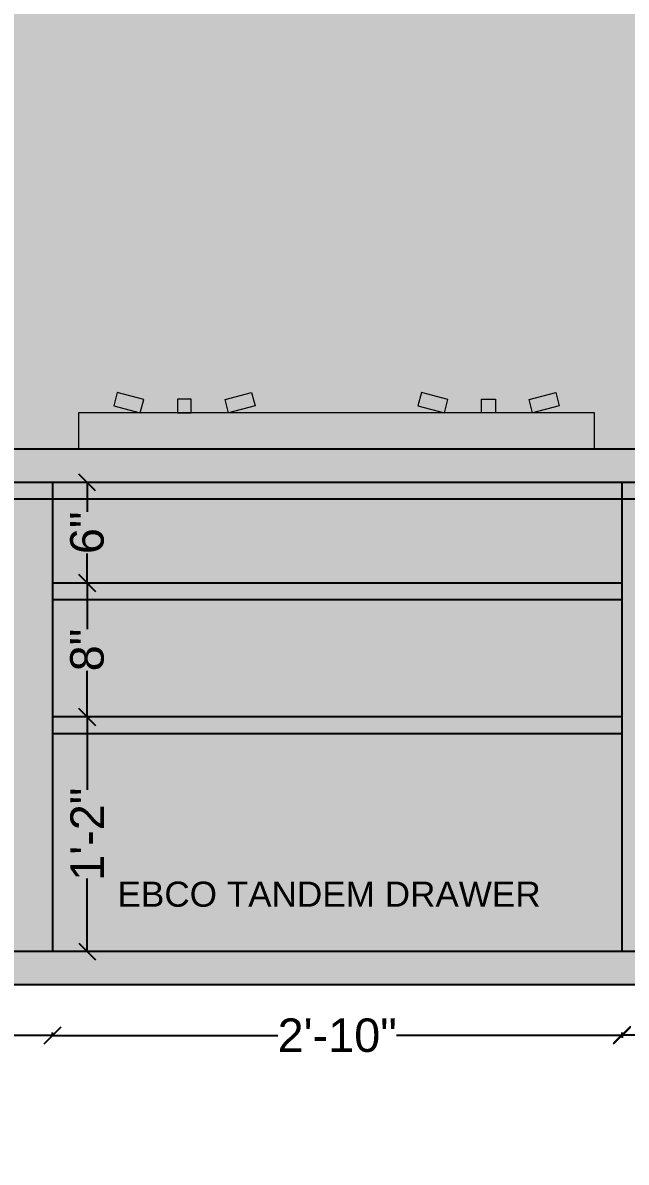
# Model space of a CAD drawing. Header units: inches. Extents: x 15448 to 46480, y -8154 to 0.
# Drawn here: x 17784.4 to 17820.4, y -1812.9 to -1744.9 of the extents above; entities that cross this region are included whole.
import ezdxf

# ---------------------------------------------------------------- set-up
doc = ezdxf.new("R2010")
doc.units = ezdxf.units.IN
doc.header["$MEASUREMENT"] = 0
doc.layers.add('IEL-HATCH-002', color=7, linetype='Continuous')
doc.layers.add('PDF4_Text', color=7, linetype='Continuous')
doc.styles.add('b.k', font='verdana.ttf')
doc.styles.add('PDF Arial', font='arial.ttf')
doc.styles.get("Standard").update_dxf_attribs({"font": 'arial.ttf'})
doc.dimstyles.get("Standard").update_dxf_attribs({"dimtxt": 0.18, "dimasz": 0.18, "dimexe": 0.18, "dimexo": 0.0625, "dimgap": 0.09, "dimtad": 0, "dimtih": 1, "dimtoh": 1, "dimdec": 0, "dimzin": 0, "dimdsep": 46, "dimlunit": 4, "dimtxsty": 'Standard', "dimcen": 0.09, "dimadec": 0, "dimazin": 0, "dimtfac": 1, "dimtdec": 0, "dimtofl": 0, "dimtmove": 0, "dimatfit": 3, "dimfxl": 1, "dimtolj": 1, "dimtzin": 0, "dimarcsym": 0})
doc.dimstyles.new('STANDARD$0', dxfattribs={"dimscale": 0, "dimtxt": 6, "dimasz": 3, "dimexe": 2, "dimexo": 2, "dimgap": 0, "dimtad": 0, "dimtih": 1, "dimtoh": 1, "dimdec": 1, "dimzin": 0, "dimdsep": 46, "dimlunit": 4, "dimtxsty": 'b.k', "dimcen": 2.5, "dimclrd": 256, "dimclre": 256, "dimclrt": 256, "dimadec": 0, "dimazin": 0, "dimtfac": 1, "dimtdec": 1, "dimtofl": 0, "dimtmove": 2, "dimatfit": 2, "dimfxl": 1, "dimfrac": 2, "dimtolj": 1, "dimtzin": 0, "dimlwd": 9, "dimlwe": 9, "dimarcsym": 0})

# ---------------------------------------------------------------- blocks, each defined once
blk = doc.blocks.new('_Oblique')
at = {"color": 0, "linetype": 'ByBlock', "lineweight": -2}
blk.add_line((-0.5, -0.5), (0.5, 0.5), dxfattribs=at)
blk = doc.blocks.new('*D80')
at = {"color": 1, "lineweight": -2, "transparency": 16777216}
for p, q in [((17815.42748877933, -4.230230480988611), (17815.42748877933, -4.010860402248454)), ((17776.92748877933, -4.151490323508133), (17776.92748877933, -4.37086040224829)), ((17776.92748877933, -4.19086040224829), (17793.42991715587, -4.19086040224829)), ((17815.42748877933, -4.19086040224829), (17798.9250604028, -4.19086040224829))]:
    blk.add_line(p, q, dxfattribs=at)
at = {"layer": 'Defpoints', "color": 0, "transparency": 16777216}
for p in [(17776.92748877933, 4.547473508864641e-13), (17815.42748877933, -4.19086040224829), (17815.42748877933, -3077.581337791647)]:
    blk.add_point(p, dxfattribs=at)
at = {"color": 1, "lineweight": -2, "transparency": 16777216, "rotation": 180}
blk.add_blockref('_Oblique', (17776.92748877933, -4.19086040224829), dxfattribs=at)
at = {"color": 1, "lineweight": -2, "transparency": 16777216}
blk.add_blockref('_Oblique', (17815.42748877933, -4.19086040224829), dxfattribs=at)
at = {"color": 1, "lineweight": 5, "transparency": 16777216, "insert": (17796.17748877933, -4.19086040224829), "char_height": 2, "attachment_point": 5}
blk.add_mtext('\\A1;3\'-3"', dxfattribs=at)
blk = doc.blocks.new('*D231')
at = {"color": 1, "lineweight": -2, "transparency": 16777216}
for p, q in [((17786.18194405507, -1805.322304177645), (17786.18194405507, -1805.142304177645)), ((17768.18194405507, -1805.282934098905), (17768.18194405507, -1805.502304177646)), ((17768.18194405507, -1805.322304177645), (17774.5278240005, -1805.322304177645)), ((17786.18194405507, -1805.322304177645), (17779.83606410964, -1805.322304177645))]:
    blk.add_line(p, q, dxfattribs=at)
at = {"layer": 'Defpoints', "color": 0, "transparency": 16777216}
for p in [(17768.18194405507, -1774.305809713258), (17786.18194405507, -1805.322304177645), (17786.18194405507, -1805.322304177645)]:
    blk.add_point(p, dxfattribs=at)
at = {"color": 1, "lineweight": -2, "transparency": 16777216, "rotation": 180}
blk.add_blockref('_Oblique', (17768.18194405507, -1805.322304177645), dxfattribs=at)
at = {"color": 1, "lineweight": -2, "transparency": 16777216}
blk.add_blockref('_Oblique', (17786.18194405507, -1805.322304177645), dxfattribs=at)
at = {"color": 1, "transparency": 16777216, "insert": (17777.18194405507, -1805.322304177645), "char_height": 2, "attachment_point": 5}
blk.add_mtext('\\A1;1\'-6"', dxfattribs=at)
blk = doc.blocks.new('*D232')
at = {"color": 1, "lineweight": -2, "transparency": 16777216}
for p, q in [((17786.18194405507, -1805.32230417764), (17786.18194405507, -1805.14230417764)), ((17820.18194405508, -1805.32230417764), (17820.18194405508, -1805.14230417764)), ((17786.18194405507, -1805.32230417764), (17799.63969303188, -1805.32230417764)), ((17820.18194405508, -1805.32230417764), (17806.72419507826, -1805.32230417764))]:
    blk.add_line(p, q, dxfattribs=at)
at = {"layer": 'Defpoints', "color": 0, "transparency": 16777216}
for p in [(17786.18194405507, -1805.322304177645), (17820.18194405508, -1805.32230417764), (17820.18194405508, -1805.32230417764)]:
    blk.add_point(p, dxfattribs=at)
at = {"color": 1, "lineweight": -2, "transparency": 16777216, "rotation": 180}
blk.add_blockref('_Oblique', (17786.18194405507, -1805.32230417764), dxfattribs=at)
at = {"color": 1, "lineweight": -2, "transparency": 16777216}
blk.add_blockref('_Oblique', (17820.18194405508, -1805.32230417764), dxfattribs=at)
at = {"color": 1, "transparency": 16777216, "insert": (17803.18194405507, -1805.32230417764), "char_height": 2, "attachment_point": 5}
blk.add_mtext('\\A1;2\'-10"', dxfattribs=at)
blk = doc.blocks.new('*D233')
at = {"color": 1, "lineweight": -2, "transparency": 16777216}
for p, q in [((17836.68194389196, -1805.291537651082), (17836.68194389196, -1805.111537651082)), ((17820.18194405508, -1805.252167572342), (17820.18194405508, -1805.471537651082)), ((17820.18194405508, -1805.291537651082), (17825.77782391895, -1805.291537651082)), ((17836.68194389196, -1805.291537651082), (17831.08606402808, -1805.291537651082))]:
    blk.add_line(p, q, dxfattribs=at)
at = {"layer": 'Defpoints', "color": 0, "transparency": 16777216}
for p in [(17820.18194405508, -1777.305809713256), (17836.68194389196, -1805.291537651092), (17836.68194389196, -1805.291537651082)]:
    blk.add_point(p, dxfattribs=at)
at = {"color": 1, "lineweight": -2, "transparency": 16777216, "rotation": 180}
blk.add_blockref('_Oblique', (17820.18194405508, -1805.291537651082), dxfattribs=at)
at = {"color": 1, "lineweight": -2, "transparency": 16777216}
blk.add_blockref('_Oblique', (17836.68194389196, -1805.291537651082), dxfattribs=at)
at = {"color": 1, "transparency": 16777216, "insert": (17828.43194397352, -1805.291537651082), "char_height": 2, "attachment_point": 5}
blk.add_mtext('\\A1;1\'-4"', dxfattribs=at)
blk = doc.blocks.new('*D237')
at = {"color": 1, "lineweight": -2, "transparency": 16777216}
for p, q in [((17788.29168870001, -1772.305816504343), (17788.07231862127, -1772.305816504343)), ((17788.25231862127, -1772.305816504343), (17788.25231862127, -1774.060973393839)), ((17788.25231862127, -1778.305816504344), (17788.25231862127, -1776.550659614848)), ((17788.29168870001, -1778.305816504344), (17788.07231862127, -1778.305816504344))]:
    blk.add_line(p, q, dxfattribs=at)
at = {"layer": 'Defpoints', "color": 0, "transparency": 16777216}
for p in [(17792.94884575134, -1772.305816504343), (17788.25231862127, -1778.305816504344), (17792.94884575134, -1778.305816504344)]:
    blk.add_point(p, dxfattribs=at)
at = {"color": 1, "lineweight": -2, "transparency": 16777216}
for p, rotation in [((17788.25231862127, -1772.305816504343), 90), ((17788.25231862127, -1778.305816504344), 270)]:
    blk.add_blockref('_Oblique', p, dxfattribs=dict(at, rotation=rotation))
at = {"color": 1, "transparency": 16777216, "insert": (17788.25231862126, -1775.305816504348), "char_height": 2, "attachment_point": 5, "rotation": 90}
blk.add_mtext('\\A1;6"', dxfattribs=at)
blk = doc.blocks.new('*D238')
at = {"color": 1, "lineweight": -2, "transparency": 16777216}
for p, q in [((17788.25231862127, -1778.305816504343), (17788.43231862128, -1778.305816504343)), ((17788.25231862127, -1778.305816504343), (17788.25231862127, -1781.065066163279)), ((17788.25231862127, -1786.305816504343), (17788.25231862127, -1783.546566845407)), ((17788.25231862127, -1786.305816504343), (17788.43231862128, -1786.305816504343))]:
    blk.add_line(p, q, dxfattribs=at)
at = {"layer": 'Defpoints', "color": 0, "transparency": 16777216}
for p in [(17788.25231862122, -1778.305816504343), (17788.2523186212, -1786.305816504343), (17788.25231862127, -1786.305816504343)]:
    blk.add_point(p, dxfattribs=at)
at = {"color": 1, "lineweight": -2, "transparency": 16777216}
for p, rotation in [((17788.25231862127, -1778.305816504343), 90), ((17788.25231862127, -1786.305816504343), 270)]:
    blk.add_blockref('_Oblique', p, dxfattribs=dict(at, rotation=rotation))
at = {"color": 1, "transparency": 16777216, "insert": (17788.25231862127, -1782.305816504347), "char_height": 2, "attachment_point": 5, "rotation": 90}
blk.add_mtext('\\A1;8"', dxfattribs=at)
blk = doc.blocks.new('*D239')
at = {"color": 1, "lineweight": -2, "transparency": 16777216}
for p, q in [((17788.29168870001, -1786.305816504344), (17788.07231862127, -1786.305816504344)), ((17788.25231862127, -1786.305816504344), (17788.25231862127, -1790.651696449773)), ((17788.25231862127, -1800.305816504343), (17788.25231862127, -1795.959936558914)), ((17788.29168870001, -1800.305816504343), (17788.07231862127, -1800.305816504343))]:
    blk.add_line(p, q, dxfattribs=at)
at = {"layer": 'Defpoints', "color": 0, "transparency": 16777216}
for p in [(17795.44884575136, -1786.305816504344), (17788.25231862127, -1800.305816504343), (17795.32384575147, -1800.305816504343)]:
    blk.add_point(p, dxfattribs=at)
at = {"color": 1, "lineweight": -2, "transparency": 16777216}
for p, rotation in [((17788.25231862127, -1786.305816504344), 90), ((17788.25231862127, -1800.305816504343), 270)]:
    blk.add_blockref('_Oblique', p, dxfattribs=dict(at, rotation=rotation))
at = {"color": 1, "transparency": 16777216, "insert": (17788.25231862127, -1793.305816504348), "char_height": 2, "attachment_point": 5, "rotation": 90}
blk.add_mtext('\\A1;1\'-2"', dxfattribs=at)
blk = doc.blocks.new('A$C2FDA71ED')
at = {"lineweight": 5}
for p, q in [((56.53935174289654, 49.67127365056695), (51.36297084103717, 30.35275712479961)), ((95.17638479447487, 39.3185118463316), (56.53935174289654, 49.67127365056695)), ((90.00000389237539, 19.99999532070979), (95.17638479447487, 39.3185118463316)), ((164.0956375756869, 39.99999532070251), (144.0956375756869, 39.99999532070251)), ((144.0956375756869, 39.99999532070251), (144.0956375756068, 19.99999532070251)), ((164.0956375756869, 19.99999532070979), (164.0956375756869, 39.99999532070251)), ((213.0148903568188, 39.31851184643347), (251.6519234083971, 49.67127365049419)), ((218.1912712589983, 19.99999532070979), (213.0148903568188, 39.31851184643347)), ((251.6519234083971, 49.67127365049419), (256.8283043104166, 30.35275712482871)), ((498.3480843763246, 49.67127365056695), (493.1717034745525, 30.35275712482144)), ((536.9851174279029, 39.31851184638981), (498.3480843763246, 49.67127365056695)), ((531.8087365258834, 19.99999532070251), (536.9851174279029, 39.31851184638981)), ((585.9043702091149, 19.99999532070251), (585.9043702091149, 39.99999532067341)), ((585.9043702091149, 39.99999532067341), (605.9043702091076, 39.99999532067341)), ((605.9043702091076, 39.99999532067341), (605.9043702091076, 19.99999532070251)), ((654.8236229903268, 39.31851184639709), (693.4606560418179, 49.67127365056695)), ((660.000003892339, 19.99999532070251), (654.8236229903268, 39.31851184639709)), ((693.4606560418179, 49.67127365056695), (698.6370369440119, 30.35275712478506)), ((750.0000038924773, 19.99999532065158), (3.892404492944479e-06, 19.99999532070251)), ((3.892404492944479e-06, 19.99999532070251), (3.892194564885258e-06, -32.45871879550862)), ((51.36297084103717, 30.35275712479961), (90.00000389237539, 19.99999532070979)), ((144.0956375756068, 19.99999532070251), (164.0956375756869, 19.99999532070979)), ((256.8283043104166, 30.35275712482871), (218.1912712589983, 19.99999532070979)), ((493.1717034745525, 30.35275712482144), (531.8087365258834, 19.99999532070251)), ((605.9043702091076, 19.99999532070251), (585.9043702091149, 19.99999532070251)), ((698.6370369440119, 30.35275712478506), (660.000003892339, 19.99999532070251)), ((750.0000038920383, -32.45871879553772), (750.0000038924773, 19.99999532065158)), ((3.892324457410723e-06, -32.45871879550862), (750.0000038923099, -32.45871879553772))]:
    blk.add_line(p, q, dxfattribs=at)

msp = doc.modelspace()

# ---------------------------------------------------------------- hatches: boundary and pattern name
at = {"layer": 'IEL-HATCH-002', "true_color": 0xae9490, "transparency": 33554687}
h = msp.add_hatch(color=253, dxfattribs=at)
h.dxf.hatch_style = 1
h.paths.add_polyline_path([(17767.68194405507, -1682.305816504342), (17750.18194405507, -1682.305816504342), (17750.18194405507, -1708.305816504342), (17767.68194405507, -1708.305816504342), (17767.68194405507, -1706.986103409219)])
h.paths.add_polyline_path([(17785.18194405507, -1682.305816504342), (17767.68194405507, -1682.305816504342), (17767.68194405507, -1706.986103409219), (17767.68194405507, -1708.305816504342), (17785.18194405507, -1708.305816504342)])
h.paths.add_polyline_path([(17803.18194405507, -1682.305816504342), (17785.18194405507, -1682.305816504342), (17785.18194405507, -1708.305816504342), (17803.18194405507, -1708.305816504342)])
h.paths.add_polyline_path([(17821.18194405507, -1682.305816504342), (17803.18194405507, -1682.305816504342), (17803.18194405507, -1708.305816504342), (17821.18194405507, -1708.305816504342)])
h.paths.add_polyline_path([(17840.18194405508, -1682.305816504342), (17821.18194405507, -1682.305816504342), (17821.18194405507, -1708.305816504342), (17840.18194405508, -1708.305816504342)])
h.paths.add_polyline_path([(17859.18194405508, -1682.305816504342), (17840.18194405508, -1682.305816504342), (17840.18194405508, -1708.305816504342), (17859.18194405508, -1708.305816504342)])
h.paths.add_polyline_path([(17785.18194405507, -1708.305816504342), (17767.68194405507, -1708.305816504342), (17767.68194405507, -1740.305816504342), (17785.18194405507, -1740.305816504342)])
h.paths.add_polyline_path([(17767.68194405507, -1708.305816504342), (17750.18194405507, -1708.305816504342), (17750.18194405507, -1740.305816504342), (17767.68194405507, -1740.305816504342)])
h.paths.add_polyline_path([(17834.84861072174, -1708.305816504342), (17821.18194405507, -1708.305816504342), (17821.18194405507, -1740.305816504342), (17834.84861072174, -1740.305816504342)])
h.paths.add_polyline_path([(17848.51527738841, -1708.305816504342), (17840.18194405508, -1708.305816504342), (17834.84861072174, -1708.305816504342), (17834.84861072174, -1740.305816504342), (17848.51527738841, -1740.305816504342)])
h.paths.add_polyline_path([(17862.18194405508, -1708.305816504342), (17848.51527738841, -1708.305816504342), (17848.51527738841, -1740.305816504342), (17862.18194405508, -1740.305816504342)])
h.paths.add_polyline_path([(17868.02021404161, -1695.539426523792), (17859.18194405508, -1708.305816504342), (17862.18194405508, -1708.305816504342), (17877.18194405508, -1708.305816504342)])
h.paths.add_polyline_path([(17859.18194405508, -1683.223761116094), (17859.18194405508, -1708.305816504342), (17868.02021404161, -1695.539426523791)])
h.paths.add_polyline_path([(17877.18194405508, -1682.305816504342), (17859.18194405508, -1682.305816504342), (17859.18194405508, -1683.223761116094), (17868.02021404161, -1695.539426523792)])
h.paths.add_polyline_path([(17877.18194405508, -1682.305816504342), (17868.02021404161, -1695.539426523792), (17877.18194405508, -1708.305816504342)])
h.paths.add_polyline_path([(17877.18194405508, -1708.305816504342), (17862.18194405508, -1708.305816504342), (17869.68194405508, -1724.305816504342)])
h.paths.add_polyline_path([(17862.18194405508, -1708.305816504342), (17862.18194405508, -1740.305816504342), (17869.68194405508, -1724.305816504342)])
h.paths.add_polyline_path([(17877.18194405508, -1708.305816504342), (17869.68194405508, -1724.305816504342), (17877.18194405508, -1740.305816504342)])
h.paths.add_polyline_path([(17869.68194405508, -1724.305816504342), (17862.18194405508, -1740.305816504342), (17877.18194405508, -1740.305816504342)])
h.paths.add_polyline_path([(17877.18194405508, -1772.305816504342), (17853.18194405508, -1772.305816504342), (17865.18194405508, -1786.305816504342)])
h.paths.add_polyline_path([(17865.18194405508, -1786.305816504342), (17853.18194405508, -1800.305816504342), (17877.18194405508, -1800.305816504342)])
h.paths.add_polyline_path([(17877.18194405508, -1772.305816504342), (17865.18194405508, -1786.305816504342), (17877.18194405508, -1800.305816504342)])
h.paths.add_polyline_path([(17853.18194405508, -1772.305816504342), (17853.18194405508, -1800.305816504342), (17865.18194405508, -1786.305816504342)])
h.paths.add_polyline_path([(17853.18194405508, -1773.305816504342), (17836.68194389196, -1773.305816504342), (17836.68194389196, -1800.305816504342), (17853.18194405508, -1800.305816504342)])
h.paths.add_polyline_path([(17836.68194389196, -1773.305816504342), (17820.18194405508, -1773.305816504342), (17820.18194405508, -1800.305816504342), (17836.68194389196, -1800.305816504342)])
h.paths.add_polyline_path([(17820.18194405508, -1779.305816504342), (17786.18194405507, -1779.305816504342), (17786.18194405507, -1786.305816504342), (17820.18194405508, -1786.305816504342)])
h.paths.add_polyline_path([(17820.18194405508, -1773.305816504342), (17786.18194405507, -1773.305816504342), (17786.18194405507, -1778.305816504342), (17820.18194405508, -1778.305816504342)])
h.paths.add_polyline_path([(17820.18194405508, -1787.305816504342), (17786.18194405507, -1787.305816504342), (17786.18194405507, -1800.305816504342), (17820.18194405508, -1800.305816504342)])
h.paths.add_polyline_path([(17786.18194405507, -1773.305816504342), (17768.18194405507, -1773.305816504342), (17768.18194405507, -1800.305816504342), (17786.18194405507, -1800.305816504342)])
h.paths.add_polyline_path([(17768.18194405507, -1773.305816504342), (17750.18194405507, -1773.305816504342), (17750.18194405507, -1800.305816504342), (17768.18194405507, -1800.305816504342)])
h.paths.add_polyline_path([(17877.18194405508, -1800.305816504342), (17750.18194405507, -1800.305816504342), (17750.18194405507, -1802.305816504342), (17877.18194405508, -1802.305816504342)])
h.paths.add_polyline_path([(17762.64220975884, -1729.599302179649), (17776.19950853101, -1729.599302179649), (17776.19950853101, -1726.508238059595), (17762.64220975884, -1726.508238059595)], flags=9)
h.paths.add_polyline_path([(17836.64527933592, -1734.599302179649), (17844.21690280113, -1734.599302179649), (17844.21690280113, -1728.98265825059), (17836.64527933592, -1728.98265825059)], flags=24)
h.paths.add_polyline_path([(17862.15346487481, -1730.429328693066), (17878.7383898407, -1730.429328693066), (17878.7383898407, -1722.312684764007), (17862.15346487481, -1722.312684764007)], flags=9)
h.paths.add_polyline_path([(17857.42400096617, -1790.629188828697), (17874.9379845951, -1790.629188828697), (17874.9379845951, -1785.012544899639), (17857.42400096617, -1785.012544899639)], flags=9)
h.paths.add_polyline_path([(17840.05976028297, -1791.080783752757), (17850.70505359812, -1791.080783752757), (17850.70505359812, -1787.989719632703), (17840.05976028297, -1787.989719632703)], flags=24)
h.paths.add_polyline_path([(17823.12648019442, -1791.080783752757), (17833.77177350956, -1791.080783752757), (17833.77177350956, -1787.989719632703), (17823.12648019442, -1787.989719632703)], flags=24)
h.paths.add_polyline_path([(17789.52547382662, -1798.452290844554), (17815.53911639142, -1798.452290844554), (17815.53911639142, -1795.361226724499), (17789.52547382662, -1795.361226724499)], flags=24)
h.paths.add_polyline_path([(17771.55976044609, -1792.080783752757), (17782.20505376123, -1792.080783752757), (17782.20505376123, -1788.989719632703), (17771.55976044609, -1788.989719632703)], flags=24)
h.paths.add_polyline_path([(17754.62648035754, -1792.080783752757), (17765.27177367268, -1792.080783752757), (17765.27177367268, -1788.989719632703), (17754.62648035754, -1788.989719632703)], flags=24)
at = {"layer": 'IEL-HATCH-002', "true_color": 0xefebe6, "transparency": 33554687}
h = msp.add_hatch(color=7, dxfattribs=at)
h.dxf.hatch_style = 1
edge = h.paths.add_edge_path()
edge.add_line((17877.18194405508, -1740.305816504342), (17866.56230664026, -1740.305816504342))
edge.add_line((17866.56230664026, -1740.305816504342), (17866.56230664026, -1746.305816504342))
edge.add_line((17866.56230664026, -1746.305816504342), (17836.56230664026, -1746.305816504342))
edge.add_line((17836.56230664026, -1746.305816504342), (17836.56230664026, -1740.305816504342))
edge.add_line((17836.56230664026, -1740.305816504342), (17821.18194405507, -1740.305816504342))
edge.add_arc((17803.29176402333, -1793.84416826782), 56.44832726589844, 64.57924020242899, 71.52262198943419, ccw=False)
edge.add_line((17827.52290890427, -1742.861178272364), (17827.29176402435, -1743.347513406685))
edge.add_arc((17803.29176402333, -1793.844168267821), 55.90985737965612, 64.57924020243424, 77.3380518498787)
edge.add_arc((17803.29176402333, -1802.324517634134), 64.21087999945047, 78.9969723192388, 81.01413112799632)
edge.add_line((17813.32091672387, -1738.901704653212), (17810.99359073384, -1741.68087314405))
edge.add_line((17810.99359073384, -1741.68087314405), (17795.58993731283, -1741.68087314405))
edge.add_line((17795.58993731283, -1741.68087314405), (17793.2626113228, -1738.901704653209))
edge.add_arc((17803.29176402333, -1802.324517634134), 64.21087999945048, 98.98586887198724, 101.0030276807595)
edge.add_arc((17803.29176402333, -1793.844168267821), 55.90985737965611, 102.6619481501194, 115.420759797566)
edge.add_line((17779.29176402232, -1743.347513406686), (17779.06061914239, -1742.861178272366))
edge.add_arc((17803.29176402333, -1793.84416826782), 56.44832726589843, 99.69944547874888, 115.42075979757541, ccw=False)
edge.add_line((17793.78135889421, -1738.202764211147), (17793.7813588942, -1710.589716754079))
edge.add_line((17793.7813588942, -1710.589716754079), (17812.80216915247, -1710.589716754081))
edge.add_line((17812.80216915247, -1710.589716754081), (17812.80216915248, -1738.202764211152))
edge.add_arc((17803.29176402333, -1793.84416826782), 56.44832726589843, 71.52262198943419, 80.3005545212211, ccw=False)
edge.add_line((17821.18194405507, -1740.305816504342), (17821.18194405507, -1708.305816504342))
edge.add_line((17821.18194405507, -1708.305816504342), (17785.18194405507, -1708.305816504342))
edge.add_line((17785.18194405507, -1708.305816504342), (17785.18194405507, -1740.305816504342))
edge.add_line((17785.18194405507, -1740.305816504342), (17750.18194405507, -1740.305816504342))
edge.add_line((17750.18194405507, -1740.305816504342), (17750.18194405507, -1770.305816504342))
edge.add_line((17750.18194405507, -1770.305816504342), (17766.76543815164, -1770.305816504342))
edge.add_arc((17766.51811830635, -1770.403668447139), 0.2659738870397589, 21.58619770526947, 113.5781784777835)
edge.add_line((17766.41172875153, -1770.159899353091), (17766.41172875153, -1770.129635163066))
edge.add_line((17766.41172875153, -1770.129635163066), (17765.24079364351, -1769.999030854316))
edge.add_line((17765.24079364351, -1769.999030854316), (17765.24079364351, -1769.65894156347))
edge.add_line((17765.24079364351, -1769.65894156347), (17765.24079364351, -1768.972473275702))
edge.add_line((17765.24079364351, -1768.972473275702), (17765.24079364351, -1768.630273979468))
edge.add_line((17765.24079364351, -1768.630273979468), (17766.51633492738, -1768.542731328286))
edge.add_line((17766.51633492738, -1768.542731328286), (17766.54360047779, -1768.529275887639))
edge.add_arc((17766.62441687542, -1768.275877350821), 0.2659738870397133, 252.3109569997357, 357.1400386748787)
edge.add_line((17766.89005948348, -1768.28914812217), (17766.93722807854, -1767.344968746223))
edge.add_line((17766.93722807854, -1767.344968746223), (17767.04361763336, -1767.344968746223))
edge.add_arc((17767.46349187659, -1767.416031048975), 0.4258453134625201, 127.6785748160328, 170.3939121199089, ccw=False)
edge.add_line((17767.20320196558, -1767.078994859188), (17767.20320196558, -1763.12426003328))
edge.add_arc((17767.22417795913, -1763.036240291864), 0.09048462402216229, 136.5629318753044, 256.5958524679303, ccw=False)
edge.add_arc((17767.39651748655, -1762.772635110857), 0.3118063337435411, 140.4177340594418, 220.2322478675439, ccw=False)
edge.add_arc((17767.22510437914, -1762.520076071822), 0.08746559781488542, 102.66736605383898, 218.0260857354626, ccw=False)
edge.add_line((17767.20592400152, -1762.434739421341), (17767.20592400152, -1758.78163304312))
edge.add_arc((17767.68467699818, -1758.78061067161), 0.4787540882930991, 0.12235303022089283, 180.1223542911982, ccw=False)
edge.add_line((17768.16342999486, -1758.779588310636), (17768.16342999486, -1762.434739421336))
edge.add_arc((17768.13774352293, -1762.522170854863), 0.09112656258758058, -34.15926980995249, 73.62774472470232, ccw=False)
edge.add_arc((17767.98086416661, -1762.768938281471), 0.3036703526517747, -40.09976361160699, 40.0997636105086, ccw=False)
edge.add_arc((17768.1843578, -1763.026834740096), 0.06862755520546365, -37.445863914165784, 65.19525957482449, ccw=False)
edge.add_ellipse((17767.68195496225, -1763.084245524995), major_axis=(-0.5319477740800539, 3.257240694203488e-17), ratio=0.1725725387252985, start_angle=176.949396870645, end_angle=363.0506031293549, ccw=False)
edge.add_arc((17768.13968103905, -1763.036164268737), 0.0905703874920893, 284.25865736299437, 341.51793163322634, ccw=False)
edge.add_ellipse((17767.68195496225, -1763.084245524995), major_axis=(0.5319477740792241, 3.257240694198406e-17), ratio=0.1725725387255677, start_angle=205.8419327633244, end_angle=334.1580672366752)
edge.add_line((17768.16070795892, -1763.124260033283), (17768.16070795892, -1767.078994859183))
edge.add_arc((17767.90041804792, -1767.416031048975), 0.4258453134622523, 9.606087880091025, 52.32142518517202, ccw=False)
edge.add_line((17768.32029229115, -1767.344968746223), (17768.42668184597, -1767.344968746223))
edge.add_line((17768.42668184597, -1767.344968746223), (17768.47385044103, -1768.289148122174))
edge.add_arc((17768.73949304909, -1768.275877350821), 0.2659738870397132, 182.8599613260019, 270)
edge.add_line((17768.73949304909, -1768.541851237861), (17768.95218117299, -1768.54185123786))
edge.add_line((17768.95218117299, -1768.541851237859), (17768.95218117299, -1768.549910634891))
edge.add_line((17768.95218117299, -1768.549910634891), (17770.123116281, -1768.630273979467))
edge.add_line((17770.123116281, -1768.630273979467), (17770.123116281, -1768.972473275702))
edge.add_line((17770.123116281, -1768.972473275702), (17770.24859847908, -1768.972473275703))
edge.add_arc((17770.24859847908, -1768.706499388663), 0.2659738870392141, 270, 354.1140121628374)
edge.add_line((17770.51317013214, -1768.733774816834), (17771.04124579913, -1766.274985398375))
edge.add_arc((17771.82972088332, -1766.397402794547), 0.7979216611187371, 145.6896067433985, 171.1748085541884, ccw=False)
edge.add_arc((17773.80004581624, -1768.611605526593), 3.743062589661878, 104.012676902453, 134.6258519405013, ccw=False)
edge.add_arc((17772.94243948362, -1765.074503771088), 0.1063895548159052, 0, 117.25787937654431, ccw=False)
edge.add_line((17773.04882903843, -1765.074503771088), (17773.04882903844, -1765.374451487572))
edge.add_arc((17772.51688126436, -1765.374451487568), 0.5319477740794873, 316.92658344834155, 359.9999999996326, ccw=False)
edge.add_line((17772.90545805715, -1765.737737202204), (17771.38338364128, -1766.845309570256))
edge.add_arc((17771.77196043407, -1767.208595284881), 0.5319477740799221, 136.9265834499852, 174.114012136729)
edge.add_line((17771.24281712797, -1767.154044428299), (17770.95678277758, -1769.65894156347))
edge.add_line((17770.95678277758, -1769.65894156347), (17770.123116281, -1769.65894156347))
edge.add_line((17770.123116281, -1769.65894156347), (17770.123116281, -1769.999030854317))
edge.add_line((17770.123116281, -1769.999030854317), (17768.83582419913, -1770.142613441739))
edge.add_line((17768.83582419913, -1770.142613441739), (17768.84579161817, -1770.1376945601))
edge.add_arc((17768.84579161817, -1770.403668447139), 0.2659738870397589, 90.00000000117554, 158.4138022947305)
edge.add_line((17768.59847177288, -1770.305816504342), (17787.72914844222, -1770.305816504342))
edge.add_line((17787.72914844222, -1770.305816504342), (17787.72914844223, -1768.150358203081))
edge.add_line((17787.72914844223, -1768.150358203081), (17791.42712789868, -1768.150358203081))
edge.add_line((17791.42712789868, -1768.150358203081), (17789.83958395999, -1767.724977086758))
edge.add_line((17789.83958395999, -1767.724977086758), (17790.05227451814, -1766.93120511741))
edge.add_line((17790.05227451814, -1766.93120511741), (17791.63981845684, -1767.356586233739))
edge.add_line((17791.63981845684, -1767.356586233738), (17791.42712789867, -1768.150358203081))
edge.add_line((17791.42712789868, -1768.150358203081), (17793.6498450325, -1768.150358203081))
edge.add_line((17793.6498450325, -1768.150358203081), (17793.64984503251, -1767.328584990537))
edge.add_line((17793.6498450325, -1767.328584990537), (17794.47161824505, -1767.328584990537))
edge.add_line((17794.47161824505, -1767.328584990537), (17794.47161824505, -1768.150358203081))
edge.add_line((17794.47161824505, -1768.150358203081), (17796.69433537888, -1768.150358203082))
edge.add_line((17796.69433537887, -1768.150358203082), (17796.48164482071, -1767.356586233735))
edge.add_line((17796.48164482071, -1767.356586233735), (17798.0691887594, -1766.931205117413))
edge.add_line((17798.06918875941, -1766.931205117413), (17798.28187931757, -1767.724977086757))
edge.add_line((17798.28187931757, -1767.724977086757), (17796.69433537887, -1768.150358203082))
edge.add_line((17796.69433537887, -1768.150358203082), (17809.580456976, -1768.150358203083))
edge.add_line((17809.58045697599, -1768.150358203082), (17807.9929130373, -1767.724977086757))
edge.add_line((17807.9929130373, -1767.724977086757), (17808.20560359545, -1766.93120511741))
edge.add_line((17808.20560359545, -1766.93120511741), (17809.79314753415, -1767.356586233736))
edge.add_line((17809.79314753415, -1767.356586233736), (17809.58045697599, -1768.150358203083))
edge.add_line((17809.58045697599, -1768.150358203082), (17811.80317410981, -1768.150358203083))
edge.add_line((17811.80317410981, -1768.150358203083), (17811.80317410981, -1767.328584990539))
edge.add_line((17811.80317410981, -1767.328584990538), (17812.62494732236, -1767.328584990538))
edge.add_line((17812.62494732236, -1767.328584990538), (17812.62494732236, -1768.150358203083))
edge.add_line((17812.62494732236, -1768.150358203083), (17814.84766445618, -1768.150358203083))
edge.add_line((17814.84766445618, -1768.150358203083), (17814.63497389802, -1767.356586233735))
edge.add_line((17814.63497389802, -1767.356586233735), (17816.22251783672, -1766.93120511741))
edge.add_line((17816.22251783672, -1766.93120511741), (17816.43520839488, -1767.724977086759))
edge.add_line((17816.43520839488, -1767.724977086759), (17814.84766445617, -1768.150358203083))
edge.add_line((17814.84766445617, -1768.150358203083), (17818.54564391264, -1768.150358203083))
edge.add_line((17818.54564391264, -1768.150358203083), (17818.54564391262, -1770.305816504342))
edge.add_line((17818.54564391261, -1770.305816504342), (17852.18194405507, -1770.305816504342))
edge.add_line((17852.18194405508, -1770.305816504342), (17852.18194405508, -1770.005816504342))
edge.add_arc((17852.38194405507, -1770.005816504342), 0.2000000000003866, 90, 179.9999999999349, ccw=False)
edge.add_line((17852.38194405507, -1769.805816504341), (17852.48194405507, -1769.805816504341))
edge.add_arc((17852.48194405507, -1770.005816504342), 0.2000000000003865, 0, 90, ccw=False)
edge.add_line((17852.68194405508, -1770.005816504342), (17852.68194405508, -1770.305816504342))
edge.add_line((17852.68194405508, -1770.305816504342), (17877.18194405508, -1770.305816504342))
edge.add_line((17877.18194405508, -1770.305816504342), (17877.18194405508, -1740.305816504342))
h.paths.add_polyline_path([(17804.05838320539, -1742.77697870868), (17803.29176402333, -1742.77697870868), (17802.52514484129, -1742.776978708681), (17801.66538024183, -1741.87944931009), (17803.29176402334, -1741.879449310087), (17804.91814780484, -1741.879449310088)], flags=16)
h.paths.add_polyline_path([(17848.30514429374, -1751.484247748378), (17854.86858222007, -1751.484247748378), (17854.86858222007, -1747.362828921639), (17848.30514429374, -1747.362828921639)], flags=24)
h.paths.add_polyline_path([(17836.64499776246, -1745.065707363829), (17836.64499776246, -1741.520004771741), (17832.52357893572, -1741.520004771741), (17832.52357893572, -1745.065707363829)], flags=25)
at = {"layer": 'IEL-HATCH-002', "true_color": 0x636466, "transparency": 33554687}
h = msp.add_hatch(color=251, dxfattribs=at)
h.dxf.hatch_style = 1
h.paths.add_polyline_path([(17768.84579161817, -1768.54185123786), (17768.73949304909, -1768.541851237861, -0.3996680102520109), (17768.47385044104, -1768.289148122174), (17768.42668184597, -1767.344968746223), (17768.32029229115, -1767.344968746223), (17767.04361763336, -1767.344968746223), (17766.93722807854, -1767.344968746223), (17766.89005948348, -1768.28914812217, -0.3996680102564683), (17766.62441687542, -1768.541851237861), (17766.51811830635, -1768.54185123786), (17766.51811830635, -1770.1376945601, -0.3077060944896258), (17766.76543815165, -1770.305816504342), (17768.59847177288, -1770.305816504342, -0.3077060944896259), (17768.84579161817, -1770.1376945601)], flags=17)
h.paths.add_polyline_path([(17766.41172875153, -1768.549910634891), (17765.28997023513, -1768.62689890313, 0.3922375735150286), (17765.24079364351, -1768.679941702135), (17765.24079364351, -1768.972473275702), (17765.24079364351, -1769.65894156347), (17765.24079364351, -1769.951473137035, 0.3922375748135759), (17765.28997023537, -1770.004515936061), (17766.41172875153, -1770.129635163066), (17766.41172875153, -1770.08519173809)], flags=17)
h.paths.add_polyline_path([(17765.24079364351, -1768.972473275702), (17765.11531144543, -1768.972473275703, -0.3844349192868459), (17764.85073979237, -1768.733774816834), (17764.32266412539, -1766.274985398375, 0.111660796781661), (17764.19326918881, -1765.947633591188, 0.1377860701650858), (17762.4214704409, -1764.968114216272, 0.414213562403765), (17762.31508088607, -1765.074503771088), (17762.31508088608, -1765.374451487572, 0.1901878391889804), (17762.45845186738, -1765.737737202204), (17763.98052628322, -1766.845309570239, -0.1580741381154157), (17764.11976899883, -1767.14245149518), (17764.40712714694, -1769.65894156347), (17765.24079364351, -1769.65894156347)])
h.paths.add_polyline_path([(17770.123116281, -1768.972473275702), (17770.123116281, -1768.679941702135, 0.396330753402911), (17770.07318770194, -1768.626847292902), (17768.95218117299, -1768.549910634891), (17768.95218117299, -1768.594354059871), (17768.95218117299, -1770.129635163066), (17770.07768929495, -1770.004097710772, 0.3719132293055717), (17770.123116281, -1769.951473137035), (17770.123116281, -1769.65894156347)], flags=17)
h.paths.add_polyline_path([(17771.24281712797, -1767.154044428299, -0.1636999569565625), (17771.38338364128, -1766.845309570256), (17772.90545805715, -1765.737737202204, 0.190187839190552), (17773.04882903844, -1765.374451487568), (17773.04882903843, -1765.074503771084, 0.4142135623545729), (17772.94243948362, -1764.968114216272, 0.1377860701694029), (17771.17064073567, -1765.947633591233, 0.1116607967644983), (17771.04124579913, -1766.274985398375), (17770.51317013214, -1768.733774816834, -0.3844349192868485), (17770.24859847908, -1768.972473275703), (17770.123116281, -1768.972473275702), (17770.123116281, -1769.65894156347), (17770.95678277758, -1769.65894156347)], flags=17)
edge = h.paths.add_edge_path(flags=17)
edge.add_ellipse((17767.68195496225, -1763.084245524995), major_axis=(0.5319477740792241, 3.257240694198406e-17), ratio=0.1725725387255677, start_angle=205.8419327633244, end_angle=334.1580672366752, ccw=False)
edge.add_line((17767.20320196558, -1763.1284165785), (17767.20320196558, -1767.078994859185))
edge.add_line((17767.20320196558, -1767.078994859185), (17768.16070795892, -1767.078994859185))
edge.add_line((17768.16070795892, -1767.078994859185), (17768.16070795892, -1763.124260033283))
h.paths.add_polyline_path([(17768.21314892518, -1762.573337990014, 0.1446719927147617), (17767.15620507121, -1762.573956645, 0.3519957961267015), (17767.15076099934, -1762.964538572924, -0.1445167299838956), (17768.21314892518, -1762.964538572925, 0.3649564811703312)], flags=17)
edge = h.paths.add_edge_path(flags=17)
edge.add_ellipse((17767.68195496225, -1763.084245524995), major_axis=(-0.5319477740800539, 3.257240694203488e-17), ratio=0.1725725387252985, start_angle=176.949396870645, end_angle=363.0506031293548)
edge.add_arc((17767.22417795913, -1763.036240291864), 0.09048462402216229, 215.7695111858128, 256.59585243601)
edge.add_ellipse((17767.68195496225, -1763.084245524995), major_axis=(0.5319477740792241, 3.257240694198406e-17), ratio=0.1725725387255677, start_angle=205.8419327633244, end_angle=334.1580672366752)
edge.add_arc((17768.13968103905, -1763.036164268737), 0.09057038749208929, 283.4243375841406, 324.2102987232904)
h.paths.add_polyline_path([(17767.19890583267, -1762.43662628474, 0.5238808381533775), (17767.1562050712, -1762.573956645003, -0.1446719927179803), (17768.21314892518, -1762.573337990018, 0.5083554109298111), (17768.16342999491, -1762.434739421351, 0.1320818815335934)], flags=17)
edge = h.paths.add_edge_path(flags=17)
edge.add_arc((17767.17955212451, -1763.026834740096), 0.06862755520546367, 114.8047404185465, 245.195259568275)
edge.add_ellipse((17767.68195496225, -1763.084245524995), major_axis=(-0.5319477740800539, 3.257240694203488e-17), ratio=0.1725725387252985, start_angle=176.949396870645, end_angle=363.0506031293549, ccw=False)
edge.add_arc((17768.1843578, -1763.026834740096), 0.06862755520546365, 294.804740426554, 425.1952595683547)
edge.add_arc((17767.68195496225, -1764.76398397894), 1.876211820524582, 73.55346756478302, 106.4465324345799)
h.paths.add_polyline_path([(17768.21314892518, -1762.573337990023, -0.3649564811591284), (17768.21314892518, -1762.964538572925, -0.6394683947308782), (17768.21314892519, -1763.089130907261, -0.1798651607340956), (17768.16070795892, -1763.124260033284), (17768.16070795892, -1767.078994859183, -0.1885693885643058), (17768.32029229115, -1767.344968746223), (17768.42668184597, -1767.344968746223), (17768.47385044104, -1768.289148122172, 0.3996680102555398), (17768.7394930491, -1768.541851237861), (17768.84579161817, -1768.54185123786), (17768.95218117299, -1768.594354059871), (17768.95218117299, -1768.549910634891), (17770.07318770194, -1768.626847292902, -0.3963307534016572), (17770.123116281, -1768.679941702135), (17770.123116281, -1768.972473275702), (17770.24859847908, -1768.972473275703, 0.3844349192820047), (17770.51317013214, -1768.73377481684), (17771.04124579912, -1766.274985398384, -0.1116607967675202), (17771.17064073567, -1765.947633591233, -0.1377860701693951), (17772.94243948362, -1764.968114216272, -0.41421356235659), (17773.04882903843, -1765.074503771085), (17773.04882903844, -1765.374451487555, -0.1901878391970466), (17772.90545805715, -1765.737737202204), (17771.38338364128, -1766.845309570255, 0.1636999569573038), (17771.24281712797, -1767.154044428299), (17770.95678277758, -1769.65894156347), (17770.123116281, -1769.65894156347), (17770.123116281, -1769.951473137035, -0.3719132293066975), (17770.07768929495, -1770.004097710772), (17768.95218117299, -1770.129635163066), (17768.95218117299, -1770.08519173809), (17768.84579161817, -1770.1376945601, 0.3077060944834628), (17768.59847177288, -1770.305816504342), (17787.72914844222, -1770.305816504342), (17787.72914844223, -1768.150358203081), (17791.42712789868, -1768.150358203081), (17789.83958395999, -1767.724977086758), (17790.05227451814, -1766.93120511741), (17791.63981845684, -1767.356586233738), (17791.42712789868, -1768.150358203081), (17793.6498450325, -1768.150358203081), (17793.6498450325, -1767.328584990537), (17794.47161824505, -1767.328584990537), (17794.47161824505, -1768.150358203081), (17793.6498450325, -1768.150358203081), (17787.72914844223, -1768.150358203081), (17787.72914844222, -1770.305816504342), (17766.76543815165, -1770.305816504342, 0.3077060944834632), (17766.51811830635, -1770.1376945601), (17766.41172875153, -1770.08519173809), (17766.41172875153, -1770.129635163066), (17765.28997023537, -1770.004515936061, -0.3922375748371636), (17765.24079364351, -1769.951473137035), (17765.24079364351, -1769.65894156347), (17764.40712714694, -1769.65894156347), (17764.11976899883, -1767.142451495242, 0.1580741381454548), (17763.98052628322, -1766.84530957024), (17762.45845186738, -1765.737737202205, -0.1901878391848265), (17762.31508088608, -1765.374451487581), (17762.31508088607, -1765.07450377109, -0.4142135624108219), (17762.4214704409, -1764.968114216272, -0.137786070164853), (17764.19326918881, -1765.947633591186, -0.1116607967825975), (17764.32266412539, -1766.274985398375), (17764.85073979237, -1768.73377481684, 0.3844349192820031), (17765.11531144543, -1768.972473275703), (17765.24079364351, -1768.972473275702), (17765.24079364351, -1768.679941702135, -0.3922375733425996), (17765.2899702351, -1768.626898903132), (17766.41172875153, -1768.549910634891), (17766.41172875153, -1768.594354059871), (17766.51811830635, -1768.54185123786), (17766.62441687542, -1768.541851237861, 0.3996680102577057), (17766.89005948348, -1768.28914812217), (17766.93722807854, -1767.344968746223), (17767.04361763336, -1767.344968746223, -0.188569388558717), (17767.20320196558, -1767.078994859188), (17767.20320196558, -1763.12426003328, -0.1800470581955314), (17767.15076099934, -1763.089130907266, -0.6394683947896078), (17767.15076099934, -1762.964538572925, -0.3519957961170318), (17767.15620507121, -1762.573956645009, -0.5506568491669547), (17767.20592400152, -1762.434739421341), (17767.20592400152, -1758.78163304312, -1.000000011004305), (17768.16342999486, -1758.779588310636), (17768.16342999486, -1762.434739421336, -0.5083554111229752)])
h = msp.add_hatch(color=251, dxfattribs=at)
h.dxf.hatch_style = 1
h.paths.add_polyline_path([(17818.54564391264, -1768.150358203083), (17787.72914844223, -1768.150358203081), (17787.72914844223, -1770.305816504341), (17818.54564391263, -1770.305816504342)])
h.paths.add_polyline_path([(17798.06918875941, -1766.931205117413), (17796.48164482071, -1767.356586233735), (17796.69433537887, -1768.150358203081), (17798.28187931757, -1767.724977086757)])
h.paths.add_polyline_path([(17791.63981845684, -1767.356586233738), (17790.05227451814, -1766.93120511741), (17789.83958395999, -1767.724977086758), (17791.42712789868, -1768.150358203081)])
h.paths.add_polyline_path([(17794.47161824505, -1767.328584990537), (17793.6498450325, -1767.328584990537), (17793.6498450325, -1768.150358203081), (17794.47161824505, -1768.150358203081)])
h.paths.add_polyline_path([(17809.79314753415, -1767.356586233736), (17808.20560359545, -1766.93120511741), (17807.9929130373, -1767.724977086757), (17809.58045697599, -1768.150358203081)])
h.paths.add_polyline_path([(17812.62494732236, -1767.328584990538), (17811.80317410981, -1767.328584990538), (17811.80317410981, -1768.150358203081), (17812.62494732236, -1768.150358203081)])
h.paths.add_polyline_path([(17816.22251783672, -1766.93120511741), (17814.63497389802, -1767.356586233735), (17814.84766445618, -1768.150358203081), (17816.43520839488, -1767.724977086759)])
at = {"layer": 'IEL-HATCH-002', "true_color": 0x755f48, "transparency": 33554687}
h = msp.add_hatch(color=37, dxfattribs=at)
h.dxf.hatch_style = 1
h.paths.add_polyline_path([(17852.18194405508, -1772.305816504342), (17852.18194405508, -1770.305816504342), (17750.18194405507, -1770.305816504342), (17750.18194405507, -1772.305816504342)])
at = {"layer": 'IEL-HATCH-002', "true_color": 0x636466, "transparency": 33554687}
h = msp.add_hatch(color=251, dxfattribs=at)
h.dxf.hatch_style = 1
h.paths.add_polyline_path([(17820.18194405508, -1786.305816504342), (17786.18194405507, -1786.305816504342), (17786.18194405507, -1787.305816504342), (17820.18194405508, -1787.305816504342)])
h.paths.add_polyline_path([(17820.18194405508, -1778.305816504342), (17786.18194405507, -1778.305816504342), (17786.18194405507, -1779.305816504342), (17820.18194405508, -1779.305816504342)])
h.paths.add_polyline_path([(17820.18194405508, -1772.305816504342), (17786.18194405507, -1772.305816504342), (17786.18194405507, -1773.305816504342), (17820.18194405508, -1773.305816504342)])
h.paths.add_polyline_path([(17786.18194405507, -1772.305816504342), (17768.18194405507, -1772.305816504342), (17768.18194405507, -1773.305816504342), (17786.18194405507, -1773.305816504342)])
h.paths.add_polyline_path([(17768.18194405507, -1772.305816504342), (17750.18194405507, -1772.305816504342), (17750.18194405507, -1773.305816504342), (17768.18194405507, -1773.305816504342)])
h.paths.add_polyline_path([(17836.68194389196, -1772.305816504342), (17820.18194405508, -1772.305816504342), (17820.18194405508, -1773.305816504342), (17836.68194389196, -1773.305816504342)])
h.paths.add_polyline_path([(17853.18194405508, -1772.305816504342), (17852.89106916928, -1772.305816504342, 1), (17852.4705413046, -1772.305816504342), (17852.18194405508, -1772.305816504342), (17836.68194389196, -1772.305816504342), (17836.68194389196, -1773.305816504342), (17853.18194405508, -1773.305816504342)])

# ---------------------------------------------------------------- linework, layer by layer
for p, q in [((17852.18194405508, -1770.305816504342), (17750.18194405507, -1770.305816504342)), ((17852.4705413046, -1772.305816504342), (17750.18194405507, -1772.305816504342)), ((17786.18194405507, -1772.305816504342), (17786.18194405507, -1800.305816504342)), ((17820.18194405508, -1800.305816504342), (17820.18194405508, -1772.305816504342)), ((17853.18194405508, -1773.305816504342), (17750.18194405507, -1773.305816504342)), ((17820.18194405508, -1778.305816504342), (17786.18194405507, -1778.305816504342)), ((17820.18194405508, -1779.305816504342), (17786.18194405507, -1779.305816504342)), ((17820.18194405508, -1786.305816504342), (17786.18194405507, -1786.305816504342)), ((17820.18194405508, -1787.305816504342), (17786.18194405507, -1787.305816504342)), ((17877.18194405508, -1800.305816504342), (17750.18194405507, -1800.305816504342)), ((17877.18194405508, -1802.305816504342), (17750.18194405507, -1802.305816504342))]:
    msp.add_line(p, q)

# ---------------------------------------------------------------- block references
at = {"lineweight": 0, "xscale": 0.04108866062719969, "yscale": 0.04108866062719969, "zscale": 0.04108866062719969}
msp.add_blockref('A$C2FDA71ED', (17787.7291482823, -1768.972131223359), dxfattribs=at)

# ---------------------------------------------------------------- texts
at = {"layer": 'PDF4_Text', "lineweight": 5, "insert": (17790.06623098896, -1797.658805169247), "char_height": 1.5, "attachment_point": 7, "style": 'PDF Arial'}
msp.add_mtext('EBCO TANDEM DRAWER', dxfattribs=at)

# ---------------------------------------------------------------- dimensions: what is measured, and where the dimension line sits
at = {"lineweight": 5}
dim = msp.add_linear_dim(base=(17815.42748877933, -4.19086040224829), p1=(17776.92748877933, 4.547473508864641e-13), p2=(17815.42748877933, -3077.581337791647), dimstyle='STANDARD$0', override={"dimscale": 1, "dimtxt": 2, "dimasz": 1, "dimexe": 0.18, "dimexo": 0.0625, "dimgap": 0.09, "dimtih": 0, "dimtoh": 0, "dimdec": 0, "dimtxsty": 'Standard', "dimblk": 'Oblique', "dimcen": 0.09, "dimclrd": 1, "dimclre": 1, "dimclrt": 1, "dimtdec": 0, "dimtmove": 1, "dimatfit": 3, "dimldrblk": 'Oblique', "dimfxl": 0.03937007874015748, "dimfxlon": 1, "dimfrac": 0, "dimlwd": 65534, "dimlwe": 65534, "dimarcsym": 1}, dxfattribs=at)
dim.commit()
dim.dimension.update_dxf_attribs({"geometry": '*D80', "text_midpoint": (17796.17748877933, -4.19086040224829)})
for base, p1, p2, picture, middle in [((17788.25231862127, -1778.305816504344), (17792.94884575134, -1772.305816504342), (17792.94884575134, -1778.305816504343), '*D237', (17788.25231862126, -1775.305816504348)), ((17788.25231862127, -1786.305816504343), (17788.25231862121, -1778.305816504342), (17788.25231862119, -1786.305816504342), '*D238', (17788.25231862127, -1782.305816504347)), ((17788.25231862127, -1800.305816504343), (17795.44884575135, -1786.305816504343), (17795.32384575146, -1800.305816504342), '*D239', (17788.25231862127, -1793.305816504348))]:
    dim = msp.add_linear_dim(base=base, p1=p1, p2=p2, angle=90, dimstyle='Standard', override={"dimtxt": 2, "dimasz": 1, "dimtih": 0, "dimtoh": 0, "dimblk": 'Oblique', "dimclrd": 1, "dimclre": 1, "dimclrt": 1, "dimldrblk": 'Oblique', "dimfxl": 0.03937007874015748, "dimfxlon": 1, "dimarcsym": 1})
    dim.commit()
    dim.dimension.update_dxf_attribs({"geometry": picture, "text_midpoint": middle})
for base, p1, p2, picture, middle in [((17786.18194405507, -1805.322304177645), (17768.18194405507, -1774.305809713258), (17786.18194405507, -1805.322304177645), '*D231', (17777.18194405507, -1805.322304177645)), ((17836.68194389196, -1805.291537651082), (17820.18194405508, -1777.305809713256), (17836.68194389196, -1805.291537651092), '*D233', (17828.43194397352, -1805.291537651082)), ((17820.18194405508, -1805.32230417764), (17786.18194405507, -1805.322304177645), (17820.18194405508, -1805.32230417764), '*D232', (17803.18194405507, -1805.32230417764))]:
    dim = msp.add_linear_dim(base=base, p1=p1, p2=p2, dimstyle='Standard', override={"dimtxt": 2, "dimasz": 1, "dimtih": 0, "dimtoh": 0, "dimblk": 'Oblique', "dimclrd": 1, "dimclre": 1, "dimclrt": 1, "dimldrblk": 'Oblique', "dimfxl": 0.03937007874015748, "dimfxlon": 1, "dimarcsym": 1})
    dim.commit()
    dim.dimension.update_dxf_attribs({"geometry": picture, "text_midpoint": middle})

doc.saveas('drawing.dxf')
